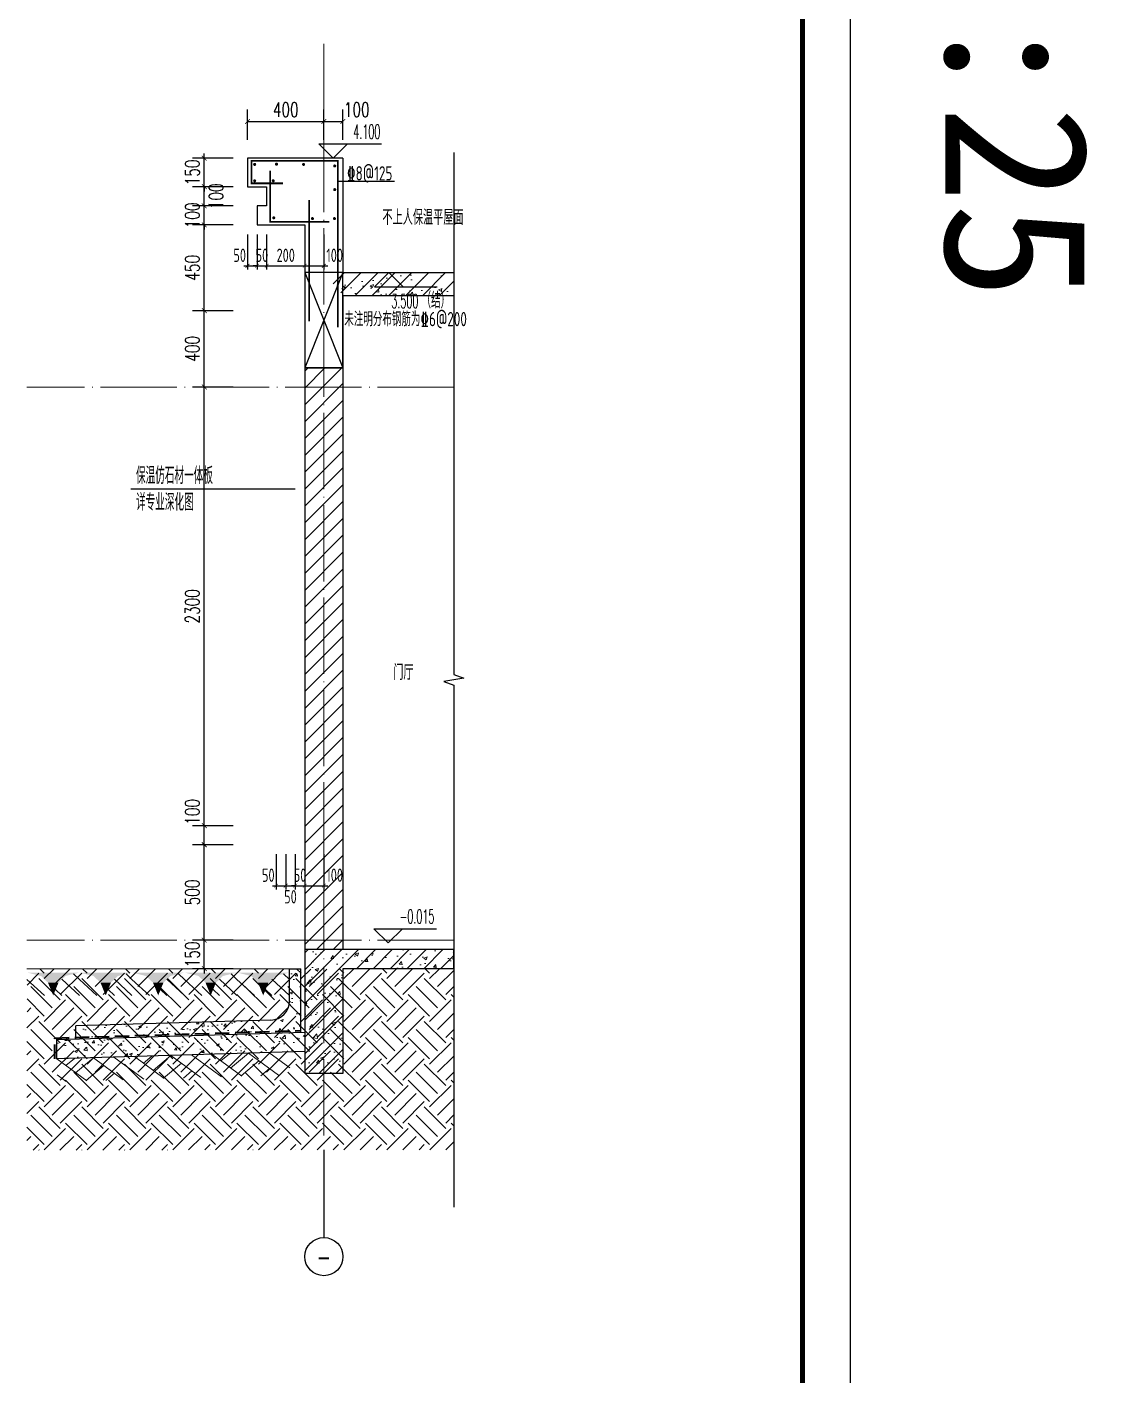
# Model space of a CAD drawing. Extents: x -461650 to 361314, y 245336 to 769729.
# Drawn here: x 355688 to 361314, y 669883 to 676951 of the extents above; entities that cross this region are included whole.
import ezdxf
from ezdxf.enums import TextEntityAlignment as Align

# ---------------------------------------------------------------- set-up
doc = ezdxf.new("R2010")
doc.units = 0
doc.header["$LTSCALE"] = 1000
doc.linetypes.add('DASH', pattern=[0.35, 0.25, -0.1])
doc.linetypes.add('DOTE', pattern=[2.42, 2, -0.2, 0.02, -0.2])
doc.layers.get('0').update_dxf_attribs({"linetype": 'CONTINUOUS'})
doc.layers.get('DEFPOINTS').update_dxf_attribs({"linetype": 'CONTINUOUS'})
for name, color, linetype in [('A-AXIS_TEXT', 7, 'CONTINUOUS'), ('AXIS', 3, 'CONTINUOUS'), ('COLUMN', 4, 'CONTINUOUS'), ('DIM', 2, 'CONTINUOUS'), ('DIM_ELEV', 3, 'CONTINUOUS'), ('DIM_IDEN', 67, 'CONTINUOUS'), ('DIM_SYMB', 3, 'CONTINUOUS'), ('PUB_DIM', 3, 'CONTINUOUS'), ('PUB_TEXT', 2, 'CONTINUOUS'), ('REIN', 6, 'CONTINUOUS'), ('S-大样-砼线', 7, 'CONTINUOUS'), ('S-引出线', 40, 'CONTINUOUS'), ('TEXT', 2, 'CONTINUOUS'), ('WALL', 5, 'CONTINUOUS'), ('yichutu', 7, 'CONTINUOUS')]:
    doc.layers.add(name, color=color, linetype=linetype)
for name, color, linetype, lineweight in [('AXIS_TEXT', 7, 'CONTINUOUS', 20), ('DOTE', 19, 'DOTE', 9), ('PUB_HATCH', 8, 'CONTINUOUS', 9), ('图框', 9, 'CONTINUOUS', 18), ('填充', 251, 'CONTINUOUS', 5), ('立面-中轮廓线', 30, 'CONTINUOUS', 35), ('粉刷', 251, 'CONTINUOUS', 9)]:
    doc.layers.add(name, color=color, linetype=linetype, lineweight=lineweight)
doc.styles.add('_TCH_AXIS', font='COMPLEX', dxfattribs={"bigfont": 'GBCBIG'})
doc.styles.add('_TCH_DIM', font='SIMPLEX.shx', dxfattribs={"width": 0.7, "bigfont": 'GBCBIG.shx'})
doc.styles.add('_TCH_DIM_T3', font='SIMPLEX', dxfattribs={"width": 0.705882, "bigfont": 'GBCBIG'})
doc.styles.add('_TCH_LABEL', font='simhei.ttf')
doc.styles.add('COMPLEX', font='COMPLEX')
doc.styles.add('DIM_FONT_T3', font='SIMPLEX', dxfattribs={"width": 0.705882, "bigfont": 'GBCBIG'})
doc.styles.add('TSSD_DIMENSION', font='Tssdeng.shx', dxfattribs={"width": 0.7, "bigfont": 'tssdchn.shx'})
doc.styles.add('TSSD_REIN', font='tssdeng.shx', dxfattribs={"width": 0.7, "height": 300, "bigfont": 'tssdchn.shx'})
doc.dimstyles.new('_TCH_ARCH&&25', dxfattribs={"dimtxt": 74.375, "dimasz": 25, "dimexe": 62.5, "dimexo": 75, "dimgap": 25, "dimtad": 1, "dimdec": 0, "dimzin": 0, "dimdsep": 46, "dimtxsty": '_TCH_DIM_T3', "dimblk": 'ARCHTICK', "dimcen": 0.09, "dimclrt": 7, "dimazin": 0, "dimtfac": 1, "dimtdec": 0, "dimtix": 1, "dimtmove": 2, "dimatfit": 3, "dimldrblk": 'ARCHTICK', "dimfxl": 0, "dimtolj": 1, "dimtzin": 0, "dimarcsym": 0})
doc.dimstyles.new('TSSD_20_20', dxfattribs={"dimtxt": 60, "dimasz": 20, "dimexe": 20, "dimexo": 50, "dimgap": 20, "dimtad": 1, "dimdec": 0, "dimzin": 0, "dimdsep": 46, "dimtxsty": 'TSSD_DIMENSION', "dimblk": 'ARCHTICK', "dimblk1": 'ARCHTICK', "dimblk2": 'ARCHTICK', "dimcen": 0, "dimdle": 20, "dimclrt": 7, "dimadec": 0, "dimazin": 0, "dimtfac": 1, "dimtdec": 0, "dimtix": 1, "dimtmove": 2, "dimatfit": 3, "dimfxl": 0, "dimtolj": 1, "dimtzin": 0, "dimarcsym": 0})
pattern_1 = [(50, (28072.99, 249033.25), (143.452037, -12.550427), [15, -165]), (355, (28072.99, 249033.25), (-27.750267, 150.438427), [12, -132]), (100.4514, (28084.94, 249032.2), (115.701876, 137.88791), [12.74804, -140.22842]), (46.1842, (28072.99, 249073.25), (213.44821, -33.1038), [22.5, -247.5]), (96.6356, (28090.77, 249070.5), (186.93254, 194.82357), [19.12206, -210.3426]), (351.1842, (28072.99, 249073.25), (186.93239, 194.82372), [18, -198]), (21, (28092.99, 249063.25), (119.38141, -80.52378), [15, -165]), (326, (28092.99, 249063.25), (48.663066, 145.03001), [12, -132]), (71.4514, (28102.93, 249056.54), (168.044526, 64.5061), [12.74804, -140.22842]), (37.5, (28072.986, 249033.25), (2.431971, 66.578771), [0, -130.4, 0, -134, 0, -132.5]), (7.5, (28072.986, 249033.25), (52.613907, 78.882342), [0, -76.4, 0, -127.4, 0, -50.5]), (327.5, (28028.386, 249033.25), (106.764487, -4.510974), [0, -50, 0, -156, 0, -207]), (317.5, (28008.39, 249033.25), (116.637234, 20.020996), [0, -65, 0, -103.6, 0, -147])]
pattern_2 = [(45, (-737876.647, 828566.014), (-44.194174, 44.194174), []), (50, (-737876.65, 828566.01), (179.315046, -15.688034), [18.75, -206.25]), (355, (-737876.65, 828566.01), (-34.687833, 188.048033), [15, -165]), (100.4514, (-737861.7, 828564.7), (144.627345, 172.359886), [15.935047, -175.285528]), (46.1842, (-737876.65, 828616.01), (266.81026, -41.379754), [28.125, -309.375]), (96.6356, (-737854.4, 828612.57), (233.665676, 243.52947), [23.90257, -262.92825]), (351.1842, (-737876.65, 828616.01), (233.665486, 243.52965), [22.5, -247.5]), (21, (-737851.65, 828603.51), (149.226763, -100.654723), [18.75, -206.25]), (326, (-737851.65, 828603.51), (60.828833, 181.28751), [15, -165]), (71.4514, (-737839.21, 828595.13), (210.055657, 80.632624), [15.935047, -175.285528]), (37.5, (-737876.647, 828566.014), (3.039964, 83.2234635), [0, -163, 0, -167.5, 0, -165.625]), (7.5, (-737876.65, 828566.01), (65.7673844, 98.602928), [0, -95.5, 0, -159.25, 0, -63.125]), (327.5, (-737932.397, 828566.014), (133.455609, -5.638718), [0, -62.5, 0, -195, 0, -258.75]), (317.5, (-737957.4, 828566.01), (145.796542, 25.026246), [0, -81.25, 0, -129.5, 0, -183.75])]

# ---------------------------------------------------------------- blocks, each defined once
blk = doc.blocks.new('GFDDDDRG')
at = {"layer": '图框'}
blk.add_lwpolyline([(923310, -107437), (923310, -159999), (893610, -159999), (893610, -107437)], close=True, dxfattribs=at)
blk.add_lwpolyline([(923310, -107437), (923310, -159999), (893610, -159999), (893610, -107437)], close=True, dxfattribs=at)
at = {"layer": '图框', "const_width": 50}
blk.add_lwpolyline([(894110, -159499), (922810, -159499), (922810, -108687), (894110, -108687)], close=True, dxfattribs=at)
blk = doc.blocks.new('yct-1051-594-26275-14850-25-1002.0')
at = {"layer": 'yichutu', "color": 7}
blk.add_lwpolyline([(0, 0), (0, 14850), (26275, 14850), (26275, 0)], close=True, dxfattribs=at)
at = {"layer": 'yichutu', "color": 7, "style": '_TCH_LABEL'}
blk.add_text('A1+1/4 1:25', height=750, dxfattribs=at).set_placement((0, 15350))
blk = doc.blocks.new('$LINEPAT$素土夯实')
at = {"color": 0}
for p, q in [((0, -210), (210, 0)), ((120, -300), (420, 0)), ((420, 0), (608, -188)), ((495, -300), (795, 0)), ((615, 0), (705, -90)), ((315, -105), (502, -293)), ((210, -210), (300, -300)), ((705, -300), (795, -210))]:
    blk.add_line(p, q, dxfattribs=at)
blk = doc.blocks.new('$LinePat$自然土壤')
at = {"color": 0}
for p, q in [((0, -90), (71, -19)), ((0, -300), (211, -89)), ((420, -300), (630, -90)), ((210, -300), (286, -224))]:
    blk.add_line(p, q, dxfattribs=at)
for points in [[(0, 0), (630, 0), (168, -45), (462, -45)], [(168, -45), (462, -45), (252, -132), (378, -132)], [(252, -132), (378, -132), (315, -300)]]:
    blk.add_solid(points, dxfattribs=at)
blk = doc.blocks.new('sanshui')
at = {"layer": '粉刷'}
h = blk.add_hatch(dxfattribs=at)
h.set_pattern_fill('混凝土', color=256, scale=20)
h.set_pattern_definition(pattern_1)
edge = h.paths.add_edge_path()
edge.add_line((346317.8, 427329.6), (346257.8, 427329.6))
edge.add_line((346257.8, 427329.6), (346257.8, 427160.3))
edge.add_arc((346157.8, 427160.3), 100, 271.71836, 360, ccw=False)
edge.add_line((346160.8, 427060.3), (345137.8, 427029.6))
edge.add_line((345137.8, 427029.6), (345137.8, 426969.6))
edge.add_line((345137.8, 426969.6), (346317.8, 427005))
edge.add_line((346317.8, 427005), (346317.8, 427329.6))
h = blk.add_hatch(dxfattribs=at)
h.set_pattern_fill('混凝土', color=256, scale=20)
h.set_pattern_definition(pattern_1)
h.paths.add_polyline_path([(346337.8, 426895.6), (346337.8, 426995.6), (345037.8, 426956.6), (345037.8, 426856.6)])
at = {"layer": 'COLUMN'}
for p, q in [((346257.8, 427329.6), (346317.8, 427329.6)), ((346257.8, 427160.3), (346257.8, 427329.6)), ((346317.8, 426995), (346317.8, 427329.6)), ((346160.8, 427060.3), (345137.8, 427029.6)), ((346338.1, 426995.6), (345037.8, 426956.6)), ((345137.8, 426959.6), (345137.8, 427029.6)), ((345037.8, 426856.6), (345037.8, 426956.6)), ((346338.1, 426895.6), (345037.8, 426856.6))]:
    blk.add_line(p, q, dxfattribs=at)
blk.add_arc((346157.8, 427160.3), 100, 271.71836, 0, dxfattribs=at)
at = {"layer": '立面-中轮廓线', "linetype": 'DASH', "ltscale": 0.3}
blk.add_lwpolyline([(345027.8, 426856.6), (345027.8, 426966.3), (346317.8, 427005)], dxfattribs=at)
at = {"layer": '粉刷'}
blk.add_line((344881.5, 427329.6), (346257.8, 427329.6), dxfattribs=at)
at = {"layer": '粉刷', "yscale": 0.4, "zscale": 0.4}
for name, p, xscale, rotation in [('$LinePat$自然土壤', (345156.8, 427309.6), -0.4369306507241237, 359.9999999999903), ('$LinePat$自然土壤', (345432, 427309.6), -0.4369306507241237, 359.9999999999903), ('$LinePat$自然土壤', (345707.3, 427309.6), -0.4369306507241237, 359.9999999999903), ('$LinePat$自然土壤', (345982.6, 427309.6), -0.4369306507241237, 359.9999999999903), ('$LinePat$自然土壤', (346257.8, 427309.6), -0.4369306507241237, 359.9999999999903), ('$LINEPAT$素土夯实', (345444.5, 426868.8), -0.5117605352322558, 1.718358001643932), ('$LINEPAT$素土夯实', (345851.2, 426881), -0.5117605352322558, 1.718358001643932), ('$LINEPAT$素土夯实', (346257.8, 426893.2), -0.5117605352322558, 1.718358001643932)]:
    blk.add_blockref(name, p, dxfattribs=dict(at, xscale=xscale, rotation=rotation))
blk = doc.blocks.new('_ArchTick')
at = {"color": 0, "linetype": 'ByBlock', "const_width": 0.15}
blk.add_lwpolyline([(-0.5, -0.5), (0.5, 0.5)], dxfattribs=at)
blk = doc.blocks.new('*D449')
at = {"layer": 'DEFPOINTS', "color": 0}
for p in [(356994.7, 672663.4), (357044.7, 672663.4), (357044.7, 672448.9)]:
    blk.add_point(p, dxfattribs=at)
at = {"layer": 'DIM', "color": 0, "lineweight": -2}
for p, q in [((356994.7, 672613.4), (356994.7, 672428.9)), ((357044.7, 672613.4), (357044.7, 672428.9)), ((356974.7, 672448.9), (357064.7, 672448.9))]:
    blk.add_line(p, q, dxfattribs=at)
at = {"layer": 'DIM', "color": 0, "lineweight": -2, "xscale": 20, "yscale": 20, "zscale": 20, "rotation": 180}
blk.add_blockref('_ArchTick', (356994.7, 672448.9), dxfattribs=at)
at = {"layer": 'DIM', "color": 0, "lineweight": -2, "xscale": 20, "yscale": 20, "zscale": 20}
blk.add_blockref('_ArchTick', (357044.7, 672448.9), dxfattribs=at)
at = {"layer": 'DIM', "color": 7, "insert": (356953.3, 672503.9), "char_height": 70, "attachment_point": 5, "style": 'TSSD_DIMENSION'}
blk.add_mtext('\\A1;50', dxfattribs=at)
blk = doc.blocks.new('*D450')
at = {"layer": 'DEFPOINTS', "color": 0}
for p in [(357044.7, 672663.4), (357094.7, 672663.4), (357094.7, 672448.9)]:
    blk.add_point(p, dxfattribs=at)
at = {"layer": 'DIM', "color": 0, "lineweight": -2}
for p, q in [((357044.7, 672613.4), (357044.7, 672428.9)), ((357094.7, 672613.4), (357094.7, 672428.9)), ((357024.7, 672448.9), (357114.7, 672448.9))]:
    blk.add_line(p, q, dxfattribs=at)
at = {"layer": 'DIM', "color": 0, "lineweight": -2, "xscale": 20, "yscale": 20, "zscale": 20, "rotation": 180}
blk.add_blockref('_ArchTick', (357044.7, 672448.9), dxfattribs=at)
at = {"layer": 'DIM', "color": 0, "lineweight": -2, "xscale": 20, "yscale": 20, "zscale": 20}
blk.add_blockref('_ArchTick', (357094.7, 672448.9), dxfattribs=at)
at = {"layer": 'DIM', "color": 7, "insert": (357069.7, 672390.5), "char_height": 70, "attachment_point": 5, "style": 'TSSD_DIMENSION'}
blk.add_mtext('\\A1;50', dxfattribs=at)
blk = doc.blocks.new('*D451')
at = {"layer": 'DEFPOINTS', "color": 0}
for p in [(357094.7, 672663.4), (357144.8, 672663.4), (357144.8, 672448.9)]:
    blk.add_point(p, dxfattribs=at)
at = {"layer": 'DIM', "color": 0, "lineweight": -2}
for p, q in [((357094.7, 672613.4), (357094.7, 672428.9)), ((357144.8, 672613.4), (357144.8, 672428.9)), ((357094.7, 672448.9), (357074.7, 672448.9)), ((357094.7, 672448.9), (357144.8, 672448.9)), ((357144.8, 672448.9), (357164.8, 672448.9))]:
    blk.add_line(p, q, dxfattribs=at)
at = {"layer": 'DIM', "color": 0, "lineweight": -2, "xscale": 20, "yscale": 20, "zscale": 20}
blk.add_blockref('_ArchTick', (357094.7, 672448.9), dxfattribs=at)
at = {"layer": 'DIM', "color": 0, "lineweight": -2, "xscale": 20, "yscale": 20, "zscale": 20, "rotation": 180}
blk.add_blockref('_ArchTick', (357144.8, 672448.9), dxfattribs=at)
at = {"layer": 'DIM', "color": 7, "insert": (357119.8, 672503.9), "char_height": 70, "attachment_point": 5, "style": 'TSSD_DIMENSION'}
blk.add_mtext('\\A1;50', dxfattribs=at)
blk = doc.blocks.new('*D452')
at = {"layer": 'DEFPOINTS', "color": 0}
for p in [(357144.8, 672663.4), (357244.8, 672663.4), (357244.8, 672448.9)]:
    blk.add_point(p, dxfattribs=at)
at = {"layer": 'DIM', "color": 0, "lineweight": -2}
for p, q in [((357144.8, 672613.4), (357144.8, 672428.9)), ((357244.8, 672613.4), (357244.8, 672428.9)), ((357124.8, 672448.9), (357264.8, 672448.9))]:
    blk.add_line(p, q, dxfattribs=at)
at = {"layer": 'DIM', "color": 0, "lineweight": -2, "xscale": 20, "yscale": 20, "zscale": 20, "rotation": 180}
blk.add_blockref('_ArchTick', (357144.8, 672448.9), dxfattribs=at)
at = {"layer": 'DIM', "color": 0, "lineweight": -2, "xscale": 20, "yscale": 20, "zscale": 20}
blk.add_blockref('_ArchTick', (357244.8, 672448.9), dxfattribs=at)
at = {"layer": 'DIM', "color": 7, "insert": (357301.2, 672503.9), "char_height": 70, "attachment_point": 5, "style": 'TSSD_DIMENSION'}
blk.add_mtext('\\A1;100', dxfattribs=at)
blk = doc.blocks.new('*D453')
at = {"layer": 'DEFPOINTS', "color": 0}
for p in [(356617.7, 672163.5), (356844.7, 672163.5), (356844.7, 672013.5)]:
    blk.add_point(p, dxfattribs=at)
at = {"layer": 'PUB_DIM', "color": 0, "lineweight": -2}
for p, q in [((356617.7, 672163.5), (356617.7, 672188.5)), ((356769.7, 672163.5), (356555.2, 672163.5)), ((356617.7, 672013.5), (356617.7, 672163.5)), ((356769.7, 672013.5), (356555.2, 672013.5)), ((356617.7, 672013.5), (356617.7, 671988.5))]:
    blk.add_line(p, q, dxfattribs=at)
at = {"layer": 'PUB_DIM', "color": 0, "lineweight": -2, "xscale": 25, "yscale": 25, "zscale": 25}
for p, rotation in [((356617.7, 672163.5), 270), ((356617.7, 672013.5), 90)]:
    blk.add_blockref('_ArchTick', p, dxfattribs=dict(at, rotation=rotation))
at = {"layer": 'PUB_DIM', "color": 7, "insert": (356555.5, 672088.5), "char_height": 74.38, "attachment_point": 5, "rotation": 90, "style": '_TCH_DIM_T3'}
blk.add_mtext('\\A1;150', dxfattribs=at)
blk = doc.blocks.new('*D454')
at = {"layer": 'DEFPOINTS', "color": 0}
for p in [(356617.7, 672663.4), (356844.7, 672663.4), (356844.7, 672163.5)]:
    blk.add_point(p, dxfattribs=at)
at = {"layer": 'PUB_DIM', "color": 0, "lineweight": -2}
for p, q in [((356769.7, 672663.4), (356555.2, 672663.4)), ((356617.7, 672163.5), (356617.7, 672663.4)), ((356769.7, 672163.5), (356555.2, 672163.5))]:
    blk.add_line(p, q, dxfattribs=at)
at = {"layer": 'PUB_DIM', "color": 0, "lineweight": -2, "xscale": 25, "yscale": 25, "zscale": 25}
for p, rotation in [((356617.7, 672663.4), 90), ((356617.7, 672163.5), 270)]:
    blk.add_blockref('_ArchTick', p, dxfattribs=dict(at, rotation=rotation))
at = {"layer": 'PUB_DIM', "color": 7, "insert": (356555.5, 672413.4), "char_height": 74.38, "attachment_point": 5, "rotation": 90, "style": '_TCH_DIM_T3'}
blk.add_mtext('\\A1;500', dxfattribs=at)
blk = doc.blocks.new('*D455')
at = {"layer": 'DEFPOINTS', "color": 0}
for p in [(356617.7, 672763.4), (356844.7, 672763.4), (356844.7, 672663.4)]:
    blk.add_point(p, dxfattribs=at)
at = {"layer": 'PUB_DIM', "color": 0, "lineweight": -2}
for p, q in [((356769.7, 672763.4), (356555.2, 672763.4)), ((356617.7, 672663.4), (356617.7, 672763.4)), ((356769.7, 672663.4), (356555.2, 672663.4))]:
    blk.add_line(p, q, dxfattribs=at)
at = {"layer": 'PUB_DIM', "color": 0, "lineweight": -2, "xscale": 25, "yscale": 25, "zscale": 25}
for p, rotation in [((356617.7, 672763.4), 90), ((356617.7, 672663.4), 270)]:
    blk.add_blockref('_ArchTick', p, dxfattribs=dict(at, rotation=rotation))
at = {"layer": 'PUB_DIM', "color": 7, "insert": (356555.5, 672835.8), "char_height": 74.38, "attachment_point": 5, "rotation": 90, "style": '_TCH_DIM_T3'}
blk.add_mtext('\\A1;100', dxfattribs=at)
blk = doc.blocks.new('*D456')
at = {"layer": 'DEFPOINTS', "color": 0}
for p in [(356617.7, 675063.4), (356844.7, 675063.4), (356844.7, 672763.4)]:
    blk.add_point(p, dxfattribs=at)
at = {"layer": 'PUB_DIM', "color": 0, "lineweight": -2}
for p, q in [((356769.7, 675063.4), (356555.2, 675063.4)), ((356617.7, 672763.4), (356617.7, 675063.4)), ((356769.7, 672763.4), (356555.2, 672763.4))]:
    blk.add_line(p, q, dxfattribs=at)
at = {"layer": 'PUB_DIM', "color": 0, "lineweight": -2, "xscale": 25, "yscale": 25, "zscale": 25}
for p, rotation in [((356617.7, 675063.4), 90), ((356617.7, 672763.4), 270)]:
    blk.add_blockref('_ArchTick', p, dxfattribs=dict(at, rotation=rotation))
at = {"layer": 'PUB_DIM', "color": 7, "insert": (356555.5, 673913.4), "char_height": 74.38, "attachment_point": 5, "rotation": 90, "style": '_TCH_DIM_T3'}
blk.add_mtext('\\A1;2300', dxfattribs=at)
blk = doc.blocks.new('*D457')
at = {"layer": 'DEFPOINTS', "color": 0}
for p in [(356617.7, 675463.5), (356844.7, 675463.5), (356844.7, 675063.4)]:
    blk.add_point(p, dxfattribs=at)
at = {"layer": 'PUB_DIM', "color": 0, "lineweight": -2}
for p, q in [((356769.7, 675463.5), (356555.2, 675463.5)), ((356617.7, 675063.4), (356617.7, 675463.5)), ((356769.7, 675063.4), (356555.2, 675063.4))]:
    blk.add_line(p, q, dxfattribs=at)
at = {"layer": 'PUB_DIM', "color": 0, "lineweight": -2, "xscale": 25, "yscale": 25, "zscale": 25}
for p, rotation in [((356617.7, 675463.5), 90), ((356617.7, 675063.4), 270)]:
    blk.add_blockref('_ArchTick', p, dxfattribs=dict(at, rotation=rotation))
at = {"layer": 'PUB_DIM', "color": 7, "insert": (356555.5, 675263.5), "char_height": 74.38, "attachment_point": 5, "rotation": 90, "style": '_TCH_DIM_T3'}
blk.add_mtext('\\A1;400', dxfattribs=at)
blk = doc.blocks.new('*D458')
at = {"layer": 'DEFPOINTS', "color": 0}
for p in [(356617.7, 675913.5), (356844.7, 675913.5), (356844.7, 675463.5)]:
    blk.add_point(p, dxfattribs=at)
at = {"layer": 'PUB_DIM', "color": 0, "lineweight": -2}
for p, q in [((356769.7, 675913.5), (356555.2, 675913.5)), ((356617.7, 675463.5), (356617.7, 675913.5)), ((356769.7, 675463.5), (356555.2, 675463.5))]:
    blk.add_line(p, q, dxfattribs=at)
at = {"layer": 'PUB_DIM', "color": 0, "lineweight": -2, "xscale": 25, "yscale": 25, "zscale": 25}
for p, rotation in [((356617.7, 675913.5), 90), ((356617.7, 675463.5), 270)]:
    blk.add_blockref('_ArchTick', p, dxfattribs=dict(at, rotation=rotation))
at = {"layer": 'PUB_DIM', "color": 7, "insert": (356555.5, 675688.5), "char_height": 74.38, "attachment_point": 5, "rotation": 90, "style": '_TCH_DIM_T3'}
blk.add_mtext('\\A1;450', dxfattribs=at)
blk = doc.blocks.new('*D459')
at = {"layer": 'DEFPOINTS', "color": 0}
for p in [(356617.7, 676013.5), (356844.7, 676013.5), (356844.7, 675913.5)]:
    blk.add_point(p, dxfattribs=at)
at = {"layer": 'PUB_DIM', "color": 0, "lineweight": -2}
for p, q in [((356769.7, 676013.5), (356555.2, 676013.5)), ((356617.7, 676013.5), (356617.7, 676038.5)), ((356617.7, 675913.5), (356617.7, 676013.5)), ((356769.7, 675913.5), (356555.2, 675913.5)), ((356617.7, 675913.5), (356617.7, 675888.5))]:
    blk.add_line(p, q, dxfattribs=at)
at = {"layer": 'PUB_DIM', "color": 0, "lineweight": -2, "xscale": 25, "yscale": 25, "zscale": 25}
for p, rotation in [((356617.7, 676013.5), 270), ((356617.7, 675913.5), 90)]:
    blk.add_blockref('_ArchTick', p, dxfattribs=dict(at, rotation=rotation))
at = {"layer": 'PUB_DIM', "color": 7, "insert": (356555.5, 675963.5), "char_height": 74.38, "attachment_point": 5, "rotation": 90, "style": '_TCH_DIM_T3'}
blk.add_mtext('\\A1;100', dxfattribs=at)
blk = doc.blocks.new('*D460')
at = {"layer": 'DEFPOINTS', "color": 0}
for p in [(356617.7, 676113.5), (356844.7, 676113.5), (356844.7, 676013.5)]:
    blk.add_point(p, dxfattribs=at)
at = {"layer": 'PUB_DIM', "color": 0, "lineweight": -2}
for p, q in [((356769.7, 676113.5), (356555.2, 676113.5)), ((356617.7, 676013.5), (356617.7, 676113.5)), ((356769.7, 676013.5), (356555.2, 676013.5))]:
    blk.add_line(p, q, dxfattribs=at)
at = {"layer": 'PUB_DIM', "color": 0, "lineweight": -2, "xscale": 25, "yscale": 25, "zscale": 25}
for p, rotation in [((356617.7, 676113.5), 90), ((356617.7, 676013.5), 270)]:
    blk.add_blockref('_ArchTick', p, dxfattribs=dict(at, rotation=rotation))
at = {"layer": 'PUB_DIM', "color": 7, "insert": (356679.7, 676063.5), "char_height": 74.38, "attachment_point": 5, "rotation": 90, "style": '_TCH_DIM_T3'}
blk.add_mtext('\\A1;100', dxfattribs=at)
blk = doc.blocks.new('*D461')
at = {"layer": 'DEFPOINTS', "color": 0}
for p in [(356617.7, 676263.5), (356844.7, 676263.5), (356844.7, 676113.5)]:
    blk.add_point(p, dxfattribs=at)
at = {"layer": 'PUB_DIM', "color": 0, "lineweight": -2}
for p, q in [((356617.7, 676263.5), (356617.7, 676288.5)), ((356769.7, 676263.5), (356555.2, 676263.5)), ((356617.7, 676113.5), (356617.7, 676263.5)), ((356769.7, 676113.5), (356555.2, 676113.5)), ((356617.7, 676113.5), (356617.7, 676088.5))]:
    blk.add_line(p, q, dxfattribs=at)
at = {"layer": 'PUB_DIM', "color": 0, "lineweight": -2, "xscale": 25, "yscale": 25, "zscale": 25}
for p, rotation in [((356617.7, 676263.5), 270), ((356617.7, 676113.5), 90)]:
    blk.add_blockref('_ArchTick', p, dxfattribs=dict(at, rotation=rotation))
at = {"layer": 'PUB_DIM', "color": 7, "insert": (356555.5, 676188.5), "char_height": 74.38, "attachment_point": 5, "rotation": 90, "style": '_TCH_DIM_T3'}
blk.add_mtext('\\A1;150', dxfattribs=at)
blk = doc.blocks.new('*D462')
at = {"layer": 'DEFPOINTS', "color": 0}
for p in [(356844.7, 675913.5), (356894.8, 675913.5), (356894.8, 675699)]:
    blk.add_point(p, dxfattribs=at)
at = {"layer": 'DIM', "color": 0, "lineweight": -2}
for p, q in [((356844.7, 675863.5), (356844.7, 675679)), ((356894.8, 675863.5), (356894.8, 675679)), ((356824.7, 675699), (356914.8, 675699))]:
    blk.add_line(p, q, dxfattribs=at)
at = {"layer": 'DIM', "color": 0, "lineweight": -2, "xscale": 20, "yscale": 20, "zscale": 20, "rotation": 180}
blk.add_blockref('_ArchTick', (356844.7, 675699), dxfattribs=at)
at = {"layer": 'DIM', "color": 0, "lineweight": -2, "xscale": 20, "yscale": 20, "zscale": 20}
blk.add_blockref('_ArchTick', (356894.8, 675699), dxfattribs=at)
at = {"layer": 'DIM', "color": 7, "insert": (356803.4, 675754), "char_height": 70, "attachment_point": 5, "style": 'TSSD_DIMENSION'}
blk.add_mtext('\\A1;50', dxfattribs=at)
blk = doc.blocks.new('*D463')
at = {"layer": 'DEFPOINTS', "color": 0}
for p in [(356894.8, 675913.5), (356944.8, 675913.5), (356944.8, 675699)]:
    blk.add_point(p, dxfattribs=at)
at = {"layer": 'DIM', "color": 0, "lineweight": -2}
for p, q in [((356894.8, 675863.5), (356894.8, 675679)), ((356944.8, 675863.5), (356944.8, 675679)), ((356894.8, 675699), (356874.8, 675699)), ((356894.8, 675699), (356944.8, 675699)), ((356944.8, 675699), (356964.8, 675699))]:
    blk.add_line(p, q, dxfattribs=at)
at = {"layer": 'DIM', "color": 0, "lineweight": -2, "xscale": 20, "yscale": 20, "zscale": 20}
blk.add_blockref('_ArchTick', (356894.8, 675699), dxfattribs=at)
at = {"layer": 'DIM', "color": 0, "lineweight": -2, "xscale": 20, "yscale": 20, "zscale": 20, "rotation": 180}
blk.add_blockref('_ArchTick', (356944.8, 675699), dxfattribs=at)
at = {"layer": 'DIM', "color": 7, "insert": (356919.8, 675754), "char_height": 70, "attachment_point": 5, "style": 'TSSD_DIMENSION'}
blk.add_mtext('\\A1;50', dxfattribs=at)
blk = doc.blocks.new('*D464')
at = {"layer": 'DEFPOINTS', "color": 0}
for p in [(356944.8, 675913.5), (357144.8, 675913.5), (357144.8, 675699)]:
    blk.add_point(p, dxfattribs=at)
at = {"layer": 'DIM', "color": 0, "lineweight": -2}
for p, q in [((356944.8, 675863.5), (356944.8, 675679)), ((357144.8, 675863.5), (357144.8, 675679)), ((356924.8, 675699), (357164.8, 675699))]:
    blk.add_line(p, q, dxfattribs=at)
at = {"layer": 'DIM', "color": 0, "lineweight": -2, "xscale": 20, "yscale": 20, "zscale": 20, "rotation": 180}
blk.add_blockref('_ArchTick', (356944.8, 675699), dxfattribs=at)
at = {"layer": 'DIM', "color": 0, "lineweight": -2, "xscale": 20, "yscale": 20, "zscale": 20}
blk.add_blockref('_ArchTick', (357144.8, 675699), dxfattribs=at)
at = {"layer": 'DIM', "color": 7, "insert": (357044.8, 675754), "char_height": 70, "attachment_point": 5, "style": 'TSSD_DIMENSION'}
blk.add_mtext('\\A1;200', dxfattribs=at)
blk = doc.blocks.new('*D465')
at = {"layer": 'DEFPOINTS', "color": 0}
for p in [(357144.8, 675913.5), (357244.8, 675913.5), (357244.8, 675699)]:
    blk.add_point(p, dxfattribs=at)
at = {"layer": 'DIM', "color": 0, "lineweight": -2}
for p, q in [((357144.8, 675863.5), (357144.8, 675679)), ((357244.8, 675863.5), (357244.8, 675679)), ((357124.8, 675699), (357264.8, 675699))]:
    blk.add_line(p, q, dxfattribs=at)
at = {"layer": 'DIM', "color": 0, "lineweight": -2, "xscale": 20, "yscale": 20, "zscale": 20, "rotation": 180}
blk.add_blockref('_ArchTick', (357144.8, 675699), dxfattribs=at)
at = {"layer": 'DIM', "color": 0, "lineweight": -2, "xscale": 20, "yscale": 20, "zscale": 20}
blk.add_blockref('_ArchTick', (357244.8, 675699), dxfattribs=at)
at = {"layer": 'DIM', "color": 7, "insert": (357301.2, 675754), "char_height": 70, "attachment_point": 5, "style": 'TSSD_DIMENSION'}
blk.add_mtext('\\A1;100', dxfattribs=at)
blk = doc.blocks.new('*D466')
at = {"layer": 'DEFPOINTS', "color": 0}
for p in [(357244.8, 676455.5), (356844.7, 676283.5), (357244.8, 676283.5)]:
    blk.add_point(p, dxfattribs=at)
at = {"layer": 'PUB_DIM', "color": 0, "lineweight": -2}
for p, q in [((356844.7, 676358.5), (356844.7, 676518)), ((357244.8, 676358.5), (357244.8, 676518)), ((356844.7, 676455.5), (357244.8, 676455.5))]:
    blk.add_line(p, q, dxfattribs=at)
at = {"layer": 'PUB_DIM', "color": 0, "lineweight": -2, "xscale": 25, "yscale": 25, "zscale": 25, "rotation": 180}
blk.add_blockref('_ArchTick', (356844.7, 676455.5), dxfattribs=at)
at = {"layer": 'PUB_DIM', "color": 0, "lineweight": -2, "xscale": 25, "yscale": 25, "zscale": 25}
blk.add_blockref('_ArchTick', (357244.8, 676455.5), dxfattribs=at)
at = {"layer": 'PUB_DIM', "color": 7, "insert": (357044.8, 676517.7), "char_height": 74.38, "attachment_point": 5, "style": '_TCH_DIM_T3'}
blk.add_mtext('\\A1;400', dxfattribs=at)
blk = doc.blocks.new('*D467')
at = {"layer": 'DEFPOINTS', "color": 0}
for p in [(357344.6, 676455.5), (357244.8, 676283.5), (357344.6, 676283.5)]:
    blk.add_point(p, dxfattribs=at)
at = {"layer": 'PUB_DIM', "color": 0, "lineweight": -2}
for p, q in [((357244.8, 676358.5), (357244.8, 676518)), ((357344.6, 676358.5), (357344.6, 676518)), ((357244.8, 676455.5), (357344.6, 676455.5))]:
    blk.add_line(p, q, dxfattribs=at)
at = {"layer": 'PUB_DIM', "color": 0, "lineweight": -2, "xscale": 25, "yscale": 25, "zscale": 25, "rotation": 180}
blk.add_blockref('_ArchTick', (357244.8, 676455.5), dxfattribs=at)
at = {"layer": 'PUB_DIM', "color": 0, "lineweight": -2, "xscale": 25, "yscale": 25, "zscale": 25}
blk.add_blockref('_ArchTick', (357344.6, 676455.5), dxfattribs=at)
at = {"layer": 'PUB_DIM', "color": 7, "insert": (357417.1, 676517.7), "char_height": 74.38, "attachment_point": 5, "style": '_TCH_DIM_T3'}
blk.add_mtext('\\A1;100', dxfattribs=at)
blk = doc.blocks.new('*D468')
at = {"layer": 'DEFPOINTS', "color": 0}
for p in [(355388.2, 672163.5), (355688.2, 672163.5), (355688.2, 672013.5)]:
    blk.add_point(p, dxfattribs=at)
at = {"layer": 'PUB_DIM', "color": 0, "lineweight": -2}
for p, q in [((355388.2, 672163.5), (355388.2, 672188.5)), ((355613.2, 672163.5), (355325.7, 672163.5)), ((355388.2, 672013.5), (355388.2, 672163.5)), ((355613.2, 672013.5), (355325.7, 672013.5)), ((355388.2, 672013.5), (355388.2, 671988.5))]:
    blk.add_line(p, q, dxfattribs=at)
at = {"layer": 'PUB_DIM', "color": 0, "lineweight": -2, "xscale": 25, "yscale": 25, "zscale": 25}
for p, rotation in [((355388.2, 672163.5), 270), ((355388.2, 672013.5), 90)]:
    blk.add_blockref('_ArchTick', p, dxfattribs=dict(at, rotation=rotation))
at = {"layer": 'PUB_DIM', "color": 7, "insert": (355326, 672088.5), "char_height": 74.38, "attachment_point": 5, "rotation": 90, "style": '_TCH_DIM_T3'}
blk.add_mtext('\\A1;150', dxfattribs=at)
blk = doc.blocks.new('*D469')
at = {"layer": 'DEFPOINTS', "color": 0}
for p in [(355388.2, 675063.5), (355688.2, 675063.5), (355688.2, 672163.5)]:
    blk.add_point(p, dxfattribs=at)
at = {"layer": 'PUB_DIM', "color": 0, "lineweight": -2}
for p, q in [((355613.2, 675063.5), (355325.7, 675063.5)), ((355388.2, 672163.5), (355388.2, 675063.5)), ((355613.2, 672163.5), (355325.7, 672163.5))]:
    blk.add_line(p, q, dxfattribs=at)
at = {"layer": 'PUB_DIM', "color": 0, "lineweight": -2, "xscale": 25, "yscale": 25, "zscale": 25}
for p, rotation in [((355388.2, 675063.5), 90), ((355388.2, 672163.5), 270)]:
    blk.add_blockref('_ArchTick', p, dxfattribs=dict(at, rotation=rotation))
at = {"layer": 'PUB_DIM', "color": 7, "insert": (355326, 673613.5), "char_height": 74.38, "attachment_point": 5, "rotation": 90, "style": '_TCH_DIM_T3'}
blk.add_mtext('\\A1;2900', dxfattribs=at)
blk = doc.blocks.new('*D470')
at = {"layer": 'DEFPOINTS', "color": 0}
for p in [(355388.2, 676263.5), (355688.2, 676263.5), (355688.2, 675063.5)]:
    blk.add_point(p, dxfattribs=at)
at = {"layer": 'PUB_DIM', "color": 0, "lineweight": -2}
for p, q in [((355613.2, 676263.5), (355325.7, 676263.5)), ((355388.2, 675063.5), (355388.2, 676263.5)), ((355613.2, 675063.5), (355325.7, 675063.5))]:
    blk.add_line(p, q, dxfattribs=at)
at = {"layer": 'PUB_DIM', "color": 0, "lineweight": -2, "xscale": 25, "yscale": 25, "zscale": 25}
for p, rotation in [((355388.2, 676263.5), 90), ((355388.2, 675063.5), 270)]:
    blk.add_blockref('_ArchTick', p, dxfattribs=dict(at, rotation=rotation))
at = {"layer": 'PUB_DIM', "color": 7, "insert": (355326, 675663.5), "char_height": 74.38, "attachment_point": 5, "rotation": 90, "style": '_TCH_DIM_T3'}
blk.add_mtext('\\A1;1200', dxfattribs=at)
blk = doc.blocks.new('_AXISO')
blk.add_circle((0, 0), 0.5)
at = {"layer": 'A-AXIS_TEXT', "style": 'COMPLEX', "width": 1.041667}
blk.add_attdef('A', text='', height=0.56, dxfattribs=at).set_placement((-0.25, -0.28), (0.25, -0.28), align=Align.FIT)
blk = doc.blocks.new('A$C657E11A4')
at = {"layer": 'REIN', "const_width": 9}
for points in [[(170.1, 967.8), (4.5, 967.8), (4.5, 1085.2), (457.2, 1085.2), (457.2, 212.4)], [(411.8, 766.6), (102.2, 766.6), (102.2, 1034)], [(306.7, 880.7), (306.7, 245.1)]]:
    blk.add_lwpolyline(points, dxfattribs=at)
at = {"layer": 'REIN', "const_width": 8}
for points in [[(16.9, 1067.1, 1), (24.9, 1067.1, 1)], [(131.5, 1068.5, 1), (139.5, 1068.5, 1)], [(273.4, 1067.1, 1), (281.4, 1067.1, 1)], [(436.6, 1059, 1), (444.6, 1059, 1)], [(16.9, 981.1, 1), (24.9, 981.1, 1)], [(114.4, 981.5, 1), (122.4, 981.5, 1)], [(436.6, 935.1, 1), (444.6, 935.1, 1)], [(116.7, 787.1, 1), (124.7, 787.1, 1)], [(319.8, 782.9, 1), (327.8, 782.9, 1)], [(435.3, 782.9, 1), (443.3, 782.9, 1)]]:
    blk.add_lwpolyline(points, format="xyb", close=True, dxfattribs=at)
at = {"layer": 'S-大样-砼线'}
for p, q in [((283.8, 500), (483.8, 0)), ((483.8, 500), (283.8, 0))]:
    blk.add_line(p, q, dxfattribs=at)
blk.add_lwpolyline([(483.8, 500), (283.8, 500), (283.8, 0), (483.8, 0)], close=True, dxfattribs=at)
at = {"layer": 'S-引出线'}
blk.add_line((453, 978.7), (753.2, 978.7), dxfattribs=at)
at = {"layer": 'TEXT', "style": 'TSSD_REIN', "width": 0.7}
for s, p in [('%%1328@125', (505.1, 982.8)), ('未注明分布钢筋为%%1326@200', (491, 218.6))]:
    blk.add_text(s, height=75, rotation=0, dxfattribs=at).set_placement(p)

msp = doc.modelspace()

# ---------------------------------------------------------------- hatches: boundary and pattern name
at = {"layer": 'PUB_HATCH'}
h = msp.add_hatch(dxfattribs=at)
h.set_pattern_fill('钢筋混凝土', color=256, scale=25, style=0)
h.set_pattern_definition(pattern_2)
h.paths.add_polyline_path([(357278.15, 675623.45), (357344.82, 675543.45), (357925.72, 675543.45), (357925.72, 675663.45), (357344.81, 675663.45)])
h = msp.add_hatch(dxfattribs=at)
h.set_pattern_fill('普通砖', color=256, scale=25, style=0)
h.set_pattern_definition([(45, (-737876.647, 828610.89), (-44.1941915, 44.1941915), [])])
h.paths.add_polyline_path([(357344.8, 675163.45), (357144.8, 675163.45), (357144.79, 672113.66), (357344.79, 672113.66)])
h = msp.add_hatch(dxfattribs=at)
h.set_pattern_fill('钢筋混凝土', color=256, scale=25, style=0)
h.set_pattern_definition(pattern_2)
h.paths.add_polyline_path([(357344.79, 672013.66), (357144.79, 672113.66), (357144.79, 671463.45), (357344.79, 671463.45)])
h = msp.add_hatch(dxfattribs=at)
h.set_pattern_fill('钢筋混凝土', color=256, scale=25, style=0)
h.set_pattern_definition(pattern_2)
h.paths.add_polyline_path([(357925.72, 672113.66), (357144.79, 672113.66), (357344.79, 672013.66), (357925.72, 672013.66)])
at = {"layer": '填充'}
h = msp.add_hatch(dxfattribs=at)
h.set_pattern_fill('EARTH', color=250, scale=50, angle=45, style=0)
h.set_pattern_definition([(45, (-114029.15, 708472.25), (0, 224.506403), [158.75, -158.75]), (45, (-114071.25, 708514.34), (0, 224.506403), [158.75, -158.75]), (45, (-114113.34, 708556.44), (0, 224.506403), [158.75, -158.75]), (135, (-114113.34, 708584.5), (-224.506403, 0), [158.75, -158.75]), (135, (-114071.25, 708626.6), (-224.506403, 0), [158.75, -158.75]), (135, (-114029.15, 708668.69), (-224.506403, 0), [158.75, -158.75])])
edge = h.paths.add_edge_path()
edge.add_line((355688.58, 672013.44), (355687.81, 671062.2))
edge.add_line((355688.19, 671062.2), (357925.72, 671064.7))
edge.add_line((357925.72, 671064.7), (357925.72, 672011.16))
edge.add_line((357925.72, 672011.16), (355688.19, 672013.44))

# ---------------------------------------------------------------- linework, layer by layer
at = {"layer": 'AXIS'}
msp.add_line((357244.79, 671063.47), (357244.79, 670604.08), dxfattribs=at)
at = {"layer": 'DIM_ELEV'}
for p, q in [((357293.91, 676263.5), (357218.91, 676338.5)), ((357218.91, 676338.5), (357546.91, 676338.5)), ((357293.91, 676263.5), (357368.91, 676338.5))]:
    msp.add_line(p, q, dxfattribs=at)
at = {"layer": 'DIM_ELEV', "color": 3}
for p, q in [((357585.44, 675663.45), (357510.44, 675588.45)), ((357585.44, 675663.45), (357660.44, 675588.45)), ((357510.44, 675588.45), (357838.44, 675588.45))]:
    msp.add_line(p, q, dxfattribs=at)
at = {"layer": 'DIM_ELEV', "color": 6}
for p, q in [((357581.67, 672148.46), (357506.67, 672223.46)), ((357506.67, 672223.46), (357834.67, 672223.46)), ((357581.67, 672148.46), (357656.67, 672223.46))]:
    msp.add_line(p, q, dxfattribs=at)
at = {"layer": 'DIM_IDEN'}
for p, q in [((356590.35, 674528.47), (356233.41, 674528.47)), ((357094.79, 674528.47), (356590.35, 674528.47))]:
    msp.add_line(p, q, dxfattribs=at)
at = {"layer": 'DIM_SYMB'}
msp.add_lwpolyline([(357925.72, 676293.49), (357925.72, 673556.6), (357978.22, 673537.49), (357873.22, 673518.98), (357925.72, 673500.35), (357925.72, 670763.45)], dxfattribs=at)
at = {"layer": 'DOTE', "color": 1, "linetype": 'DOTE', "ltscale": 0.2}
for p, q in [((357244.79, 676863.49), (357244.79, 671063.45)), ((357925.72, 675063.45), (355688.16, 675063.45)), ((357925.72, 672163.45), (355688.16, 672163.45))]:
    msp.add_line(p, q, dxfattribs=at)
at = {"layer": 'WALL'}
for p, q in [((356844.75, 676263.51), (356844.74, 676113.51)), ((357244.78, 676263.5), (356844.75, 676263.51)), ((357344.78, 676263.5), (357244.78, 676263.5)), ((357344.78, 676263.5), (357344.81, 675663.45)), ((356844.74, 676113.51), (356944.78, 676113.51)), ((356944.78, 676113.51), (356944.78, 676013.5)), ((356944.78, 676013.5), (356894.77, 676013.5)), ((356894.77, 676013.5), (356894.77, 675913.5)), ((356894.77, 675913.5), (357144.8, 675913.5)), ((357144.8, 675913.5), (357144.81, 675663.45)), ((357144.82, 675663.46), (357144.82, 675163.46)), ((357344.81, 675663.45), (357925.72, 675663.45)), ((357925.72, 675663.45), (357925.72, 675543.45)), ((357344.82, 675543.45), (357925.72, 675543.45)), ((357344.82, 675543.45), (357344.82, 675163.46)), ((357144.8, 675163.45), (357144.79, 672113.66)), ((357144.82, 675163.46), (357144.8, 675163.45)), ((357344.82, 675163.46), (357144.82, 675163.46)), ((357344.8, 675163.45), (357344.79, 672113.66)), ((357144.79, 672113.66), (357144.79, 671463.45)), ((357925.72, 672113.66), (357144.79, 672113.66)), ((357925.72, 672013.66), (357925.72, 672113.66)), ((357344.79, 672013.66), (357344.79, 671463.45)), ((357925.72, 672013.66), (357344.79, 672013.66)), ((357344.79, 671463.45), (357144.79, 671463.45))]:
    msp.add_line(p, q, dxfattribs=at)

# ---------------------------------------------------------------- block references
at = {"xscale": 0.5, "yscale": 0.5, "zscale": 0.5}
msp.add_blockref('GFDDDDRG', (-101651.04, 734849.49), dxfattribs=at)
msp.add_blockref('sanshui', (10806.67, 244683.86))
at = {"layer": 'AXIS'}
ref = msp.add_blockref('_AXISO', (357244.79, 670504.08), dxfattribs=dict(at, xscale=200, yscale=200, zscale=200))
ref.add_attrib('A', '-', dxfattribs={"layer": 'AXIS_TEXT', "height": 116.49, "style": '_TCH_AXIS', "width": 0.777778}).set_placement((357205.96, 670445.84), (357283.62, 670445.84), align=Align.FIT)
at = {"layer": 'WALL'}
msp.add_blockref('A$C657E11A4', (356861.03, 675163.38), dxfattribs=at)
at = {"layer": 'yichutu', "rotation": 270}
msp.add_blockref('yct-1051-594-26275-14850-25-1002.0', (345153.85, 681131.01), dxfattribs=at)

# ---------------------------------------------------------------- texts
at = {"layer": 'DIM_ELEV', "color": 7, "style": '_TCH_DIM'}
for s, height, width, p in [('（结）', 84.397, 0.7, (357756.39, 675475.93)), ('3.500', 74.375, 0.494118, (357598.89, 675475.93))]:
    msp.add_text(s, height=height, dxfattribs=dict(at, width=width)).set_placement(p)
at = {"layer": 'PUB_TEXT'}
for s, height, style, width, p in [('4.100', 74.375, '_TCH_DIM', 0.494118, (357399.41, 676364.75)), ('不上人保温平屋面', 80, 'TSSD_REIN', 0.7, (357551.81, 675913.27)), ('保温仿石材一体板', 89.362, 'DIM_FONT_T3', 0.705882, (356259.66, 674554.72)), ('详专业深化图', 89.362, 'DIM_FONT_T3', 0.705882, (356259.66, 674414.72)), ('门厅', 80, 'TSSD_REIN', 0.7, (357608.65, 673527.81))]:
    msp.add_text(s, height=height, dxfattribs=dict(at, style=style, width=width)).set_placement(p)
at = {"layer": 'PUB_TEXT', "color": 6, "style": '_TCH_DIM', "width": 0.494118}
msp.add_text('-0.015', height=74.375, dxfattribs=at).set_placement((357641.67, 672249.71))

# ---------------------------------------------------------------- dimensions: what is measured, and where the dimension line sits
at = {"layer": 'DIM'}
for base, p1, p2, picture, middle in [((356894.77, 675698.96), (356844.74, 675913.5), (356894.77, 675913.5), '*D462', (356803.37, 675753.96)), ((357244.78, 675698.96), (357144.79, 675913.5), (357244.78, 675913.5), '*D465', (357301.23, 675753.96)), ((357044.69, 672448.88), (356994.67, 672663.42), (357044.69, 672663.42), '*D449', (356953.3, 672503.88)), ((357094.72, 672448.88), (357044.69, 672663.42), (357094.72, 672663.42), '*D450', (357069.71, 672390.54)), ((357244.79, 672448.88), (357144.79, 672663.42), (357244.79, 672663.42), '*D452', (357301.24, 672503.88))]:
    dim = msp.add_linear_dim(base=base, p1=p1, p2=p2, angle=0, dimstyle='TSSD_20_20', override={"dimtxt": 70}, dxfattribs=at)
    dim.commit()
    dim.dimension.update_dxf_attribs({"geometry": picture, "text_midpoint": middle, "dimtype": 161})
for p1, p2, picture, middle in [((356894.77, 675913.5), (356944.8, 675913.5), '*D463', (356919.78, 675753.96)), ((356944.8, 675913.5), (357144.79, 675913.5), '*D464', (357044.79, 675753.96)), ((357094.72, 672663.42), (357144.79, 672663.42), '*D451', (357119.76, 672503.88))]:
    dim = msp.add_aligned_dim(p1=p1, p2=p2, distance=-214.55, dimstyle='TSSD_20_20', override={"dimtxt": 70}, dxfattribs=at)
    dim.commit()
    dim.dimension.update_dxf_attribs({"geometry": picture, "text_midpoint": middle})
at = {"layer": 'PUB_DIM'}
for p1, p2, distance, picture, middle in [((356844.75, 676283.5), (357244.78, 676283.5), 172.05, '*D466', (357044.77, 676517.74)), ((355688.16, 675063.45), (355688.16, 676263.49), 300, '*D470', (355325.97, 675663.47)), ((356844.75, 676113.49), (356844.75, 676263.49), 227.06, '*D461', (356555.5, 676188.49)), ((356844.75, 675913.48), (356844.75, 676013.48), 227.06, '*D459', (356555.5, 675963.48)), ((356844.75, 675463.48), (356844.75, 675913.48), 227.06, '*D458', (356555.5, 675688.48)), ((356844.75, 675063.43), (356844.75, 675463.48), 227.06, '*D457', (356555.5, 675263.45)), ((355688.16, 672163.45), (355688.16, 675063.45), 300, '*D469', (355325.97, 673613.45)), ((356844.75, 672763.37), (356844.75, 675063.43), 227.06, '*D456', (356555.5, 673913.4)), ((356844.75, 672163.45), (356844.75, 672663.42), 227.06, '*D454', (356555.5, 672413.44)), ((355688.16, 672013.45), (355688.16, 672163.45), 300, '*D468', (355325.97, 672088.45)), ((356844.75, 672013.49), (356844.75, 672163.45), 227.06, '*D453', (356555.5, 672088.47))]:
    dim = msp.add_aligned_dim(p1=p1, p2=p2, distance=distance, dimstyle='_TCH_ARCH&&25', dxfattribs=at)
    dim.commit()
    dim.dimension.update_dxf_attribs({"geometry": picture, "text_midpoint": middle})
for base, p1, p2, angle, picture, middle in [((357344.64, 676455.55), (357244.78, 676283.5), (357344.64, 676283.5), 360, '*D467', (357417.06, 676517.74)), ((356617.69, 676113.49), (356844.75, 676013.48), (356844.75, 676113.49), 90, '*D460', (356679.67, 676063.48)), ((356617.69, 672763.37), (356844.75, 672663.42), (356844.75, 672763.37), 90, '*D455', (356555.5, 672835.79))]:
    dim = msp.add_linear_dim(base=base, p1=p1, p2=p2, angle=angle, dimstyle='_TCH_ARCH&&25', dxfattribs=at)
    dim.commit()
    dim.dimension.update_dxf_attribs({"geometry": picture, "text_midpoint": middle, "dimtype": 161})

doc.saveas('drawing.dxf')
